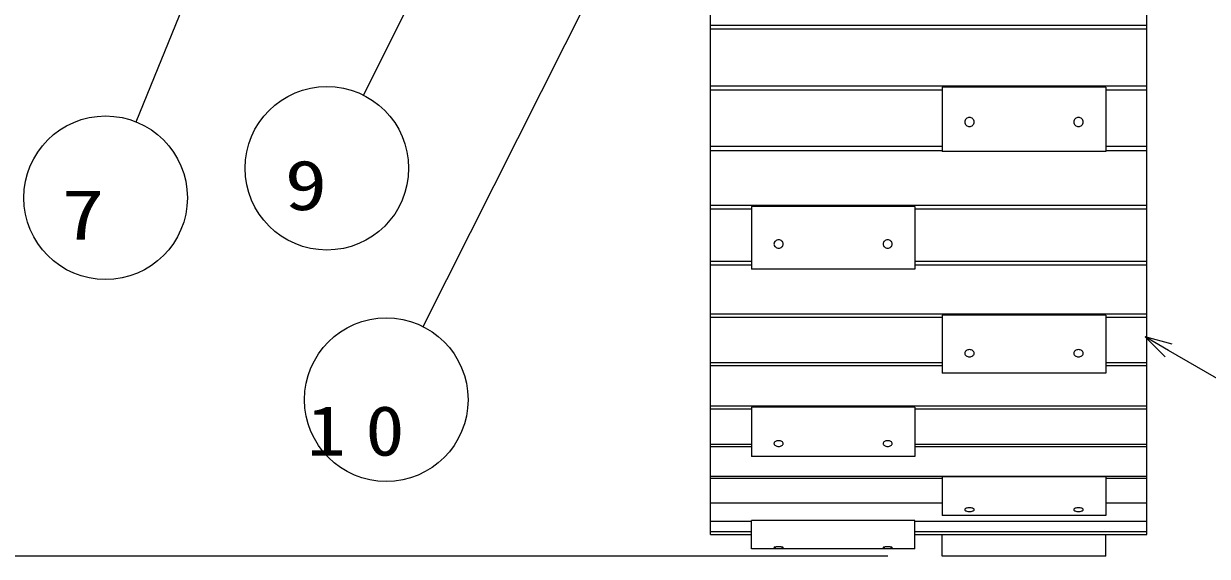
# Model space of a CAD drawing. Units: millimetres on the paper. Extents: x 0 to 420, y -594 to 297.
# Drawn here: x 117.49 to 160.9, y 124.77 to 144.31 of the extents above; entities that cross this region are included whole.
import ezdxf
from ezdxf.enums import TextEntityAlignment as Align

# ---------------------------------------------------------------- set-up
doc = ezdxf.new("R2010")
doc.units = ezdxf.units.MM
for name, color, linetype, lineweight in [('2D', 7, 'Continuous', 13), ('2D_DIMENSION', 7, 'Continuous', 13), ('AM_5', 7, 'Continuous', 13)]:
    doc.layers.add(name, color=color, linetype=linetype, lineweight=lineweight)
doc.styles.add('ＭＳ ゴシック', font='')
doc.styles.get('ＭＳ ゴシック').set_extended_font_data('MS Gothic')

msp = doc.modelspace()

# ---------------------------------------------------------------- linework, layer by layer
at = {"layer": '2D'}
for p, q in [((142.677, 125.574), (142.677, 145.337)), ((158.677, 125.574), (158.677, 145.34)), ((142.693, 144.251), (158.693, 144.251)), ((142.693, 144.125), (158.693, 144.125)), ((142.677, 142.029), (158.677, 142.029)), ((151.177, 141.975), (151.177, 139.621)), ((157.177, 141.975), (151.177, 141.975)), ((157.177, 141.975), (157.177, 139.621)), ((142.677, 141.877), (151.177, 141.877)), ((157.177, 141.877), (158.677, 141.877)), ((152.01, 140.732), (152.007, 140.7)), ((152.007, 140.7), (152.01, 140.667)), ((152.02, 140.764), (152.01, 140.732)), ((152.01, 140.667), (152.02, 140.636)), ((152.035, 140.793), (152.02, 140.764)), ((152.057, 140.818), (152.035, 140.793)), ((152.082, 140.839), (152.057, 140.818)), ((152.112, 140.854), (152.082, 140.839)), ((152.144, 140.864), (152.112, 140.854)), ((152.177, 140.867), (152.144, 140.864)), ((152.21, 140.864), (152.177, 140.867)), ((152.242, 140.854), (152.21, 140.864)), ((152.271, 140.839), (152.242, 140.854)), ((152.297, 140.818), (152.271, 140.839)), ((152.318, 140.793), (152.297, 140.818)), ((152.334, 140.764), (152.318, 140.793)), ((152.344, 140.732), (152.334, 140.764)), ((152.334, 140.636), (152.344, 140.667)), ((152.347, 140.7), (152.344, 140.732)), ((152.344, 140.667), (152.347, 140.7)), ((156.01, 140.732), (156.007, 140.7)), ((156.007, 140.7), (156.01, 140.667)), ((156.02, 140.764), (156.01, 140.732)), ((156.01, 140.667), (156.02, 140.636)), ((156.035, 140.793), (156.02, 140.764)), ((156.057, 140.818), (156.035, 140.793)), ((156.082, 140.839), (156.057, 140.818)), ((156.112, 140.854), (156.082, 140.839)), ((156.144, 140.864), (156.112, 140.854)), ((156.177, 140.867), (156.144, 140.864)), ((156.21, 140.864), (156.177, 140.867)), ((156.242, 140.854), (156.21, 140.864)), ((156.271, 140.839), (156.242, 140.854)), ((156.297, 140.818), (156.271, 140.839)), ((156.318, 140.793), (156.297, 140.818)), ((156.334, 140.764), (156.318, 140.793)), ((156.344, 140.732), (156.334, 140.764)), ((156.334, 140.636), (156.344, 140.667)), ((156.347, 140.7), (156.344, 140.732)), ((156.344, 140.667), (156.347, 140.7)), ((152.02, 140.636), (152.035, 140.607)), ((152.035, 140.607), (152.057, 140.581)), ((152.057, 140.581), (152.082, 140.561)), ((152.082, 140.561), (152.112, 140.545)), ((152.112, 140.545), (152.144, 140.536)), ((152.144, 140.536), (152.177, 140.532)), ((152.177, 140.532), (152.21, 140.536)), ((152.21, 140.536), (152.242, 140.545)), ((152.242, 140.545), (152.271, 140.561)), ((152.271, 140.561), (152.297, 140.581)), ((152.297, 140.581), (152.318, 140.607)), ((152.318, 140.607), (152.334, 140.636)), ((156.02, 140.636), (156.035, 140.607)), ((156.035, 140.607), (156.057, 140.581)), ((156.057, 140.581), (156.082, 140.561)), ((156.082, 140.561), (156.112, 140.545)), ((156.112, 140.545), (156.144, 140.536)), ((156.144, 140.536), (156.177, 140.532)), ((156.177, 140.532), (156.21, 140.536)), ((156.21, 140.536), (156.242, 140.545)), ((156.242, 140.545), (156.271, 140.561)), ((156.271, 140.561), (156.297, 140.581)), ((156.297, 140.581), (156.318, 140.607)), ((156.318, 140.607), (156.334, 140.636)), ((142.677, 139.811), (151.177, 139.811)), ((157.177, 139.811), (158.677, 139.811)), ((142.677, 139.662), (151.177, 139.662)), ((157.177, 139.621), (151.177, 139.621)), ((157.177, 139.662), (158.677, 139.662)), ((142.677, 137.657), (158.677, 137.657)), ((142.677, 137.514), (144.177, 137.514)), ((144.177, 137.605), (144.177, 135.3)), ((150.177, 137.605), (144.177, 137.605)), ((150.177, 137.605), (150.177, 135.3)), ((150.177, 137.514), (158.677, 137.514)), ((145.057, 136.338), (145.035, 136.315)), ((145.082, 136.357), (145.057, 136.338)), ((145.112, 136.372), (145.082, 136.357)), ((145.144, 136.38), (145.112, 136.372)), ((145.177, 136.383), (145.144, 136.38)), ((145.21, 136.38), (145.177, 136.383)), ((145.242, 136.372), (145.21, 136.38)), ((145.271, 136.357), (145.242, 136.372)), ((145.297, 136.338), (145.271, 136.357)), ((145.318, 136.315), (145.297, 136.338)), ((149.057, 136.338), (149.035, 136.315)), ((149.082, 136.357), (149.057, 136.338)), ((149.112, 136.372), (149.082, 136.357)), ((149.144, 136.38), (149.112, 136.372)), ((149.177, 136.383), (149.144, 136.38)), ((149.21, 136.38), (149.177, 136.383)), ((149.242, 136.372), (149.21, 136.38)), ((149.271, 136.357), (149.242, 136.372)), ((149.297, 136.338), (149.271, 136.357)), ((149.318, 136.315), (149.297, 136.338)), ((145.01, 136.259), (145.007, 136.228)), ((145.007, 136.228), (145.01, 136.198)), ((145.02, 136.288), (145.01, 136.259)), ((145.01, 136.198), (145.02, 136.169)), ((145.035, 136.315), (145.02, 136.288)), ((145.02, 136.169), (145.035, 136.142)), ((145.035, 136.142), (145.057, 136.119)), ((145.057, 136.119), (145.082, 136.099)), ((145.082, 136.099), (145.112, 136.085)), ((145.112, 136.085), (145.144, 136.076)), ((145.144, 136.076), (145.177, 136.073)), ((145.177, 136.073), (145.21, 136.076)), ((145.21, 136.076), (145.242, 136.085)), ((145.242, 136.085), (145.271, 136.099)), ((145.271, 136.099), (145.297, 136.119)), ((145.297, 136.119), (145.318, 136.142)), ((145.334, 136.288), (145.318, 136.315)), ((145.318, 136.142), (145.334, 136.169)), ((145.344, 136.259), (145.334, 136.288)), ((145.334, 136.169), (145.344, 136.198)), ((145.347, 136.228), (145.344, 136.259)), ((145.344, 136.198), (145.347, 136.228)), ((149.01, 136.259), (149.007, 136.228)), ((149.007, 136.228), (149.01, 136.198)), ((149.02, 136.288), (149.01, 136.259)), ((149.01, 136.198), (149.02, 136.169)), ((149.035, 136.315), (149.02, 136.288)), ((149.02, 136.169), (149.035, 136.142)), ((149.035, 136.142), (149.057, 136.119)), ((149.057, 136.119), (149.082, 136.099)), ((149.082, 136.099), (149.112, 136.085)), ((149.112, 136.085), (149.144, 136.076)), ((149.144, 136.076), (149.177, 136.073)), ((149.177, 136.073), (149.21, 136.076)), ((149.21, 136.076), (149.242, 136.085)), ((149.242, 136.085), (149.271, 136.099)), ((149.271, 136.099), (149.297, 136.119)), ((149.297, 136.119), (149.318, 136.142)), ((149.334, 136.288), (149.318, 136.315)), ((149.318, 136.142), (149.334, 136.169)), ((149.344, 136.259), (149.334, 136.288)), ((149.334, 136.169), (149.344, 136.198)), ((149.347, 136.228), (149.344, 136.259)), ((149.344, 136.198), (149.347, 136.228)), ((142.677, 135.599), (144.177, 135.599)), ((142.677, 135.464), (144.177, 135.464)), ((150.177, 135.599), (158.677, 135.599)), ((150.177, 135.464), (158.677, 135.464)), ((150.177, 135.3), (144.177, 135.3)), ((142.677, 133.666), (158.677, 133.666)), ((142.677, 133.54), (151.177, 133.54)), ((151.177, 133.619), (151.177, 131.496)), ((157.177, 133.619), (151.177, 133.619)), ((157.177, 133.619), (157.177, 131.496)), ((157.177, 133.54), (158.677, 133.54)), ((158.616, 132.818), (159.349, 132.086)), ((159.616, 132.551), (158.616, 132.818)), ((159.483, 132.319), (158.616, 132.818)), ((152.01, 132.247), (152.007, 132.22)), ((152.007, 132.22), (152.01, 132.194)), ((152.02, 132.272), (152.01, 132.247)), ((152.01, 132.194), (152.02, 132.169)), ((152.035, 132.295), (152.02, 132.272)), ((152.02, 132.169), (152.035, 132.146)), ((152.057, 132.315), (152.035, 132.295)), ((152.035, 132.146), (152.057, 132.126)), ((152.082, 132.332), (152.057, 132.315)), ((152.057, 132.126), (152.082, 132.109)), ((152.112, 132.344), (152.082, 132.332)), ((152.082, 132.109), (152.112, 132.097)), ((152.144, 132.352), (152.112, 132.344)), ((152.112, 132.097), (152.144, 132.089)), ((152.177, 132.354), (152.144, 132.352)), ((152.144, 132.089), (152.177, 132.087)), ((152.21, 132.352), (152.177, 132.354)), ((152.177, 132.087), (152.21, 132.089)), ((152.242, 132.344), (152.21, 132.352)), ((152.21, 132.089), (152.242, 132.097)), ((152.271, 132.332), (152.242, 132.344)), ((152.242, 132.097), (152.271, 132.109)), ((152.297, 132.315), (152.271, 132.332)), ((152.271, 132.109), (152.297, 132.126)), ((152.318, 132.295), (152.297, 132.315)), ((152.297, 132.126), (152.318, 132.146)), ((152.334, 132.272), (152.318, 132.295)), ((152.318, 132.146), (152.334, 132.169)), ((152.344, 132.247), (152.334, 132.272)), ((152.334, 132.169), (152.344, 132.194)), ((152.347, 132.22), (152.344, 132.247)), ((152.344, 132.194), (152.347, 132.22)), ((156.01, 132.247), (156.007, 132.22)), ((156.007, 132.22), (156.01, 132.194)), ((156.02, 132.272), (156.01, 132.247)), ((156.01, 132.194), (156.02, 132.169)), ((156.035, 132.295), (156.02, 132.272)), ((156.02, 132.169), (156.035, 132.146)), ((156.057, 132.315), (156.035, 132.295)), ((156.035, 132.146), (156.057, 132.126)), ((156.082, 132.332), (156.057, 132.315)), ((156.057, 132.126), (156.082, 132.109)), ((156.112, 132.344), (156.082, 132.332)), ((156.082, 132.109), (156.112, 132.097)), ((156.144, 132.352), (156.112, 132.344)), ((156.112, 132.097), (156.144, 132.089)), ((156.177, 132.354), (156.144, 132.352)), ((156.144, 132.089), (156.177, 132.087)), ((156.21, 132.352), (156.177, 132.354)), ((156.177, 132.087), (156.21, 132.089)), ((156.242, 132.344), (156.21, 132.352)), ((156.21, 132.089), (156.242, 132.097)), ((156.271, 132.332), (156.242, 132.344)), ((156.242, 132.097), (156.271, 132.109)), ((156.297, 132.315), (156.271, 132.332)), ((156.271, 132.109), (156.297, 132.126)), ((156.318, 132.295), (156.297, 132.315)), ((156.297, 132.126), (156.318, 132.146)), ((156.334, 132.272), (156.318, 132.295)), ((156.318, 132.146), (156.334, 132.169)), ((156.344, 132.247), (156.334, 132.272)), ((156.334, 132.169), (156.344, 132.194)), ((156.347, 132.22), (156.344, 132.247)), ((156.344, 132.194), (156.347, 132.22)), ((163.033, 130.269), (159.483, 132.319)), ((142.677, 131.887), (151.177, 131.887)), ((142.677, 131.773), (151.177, 131.773)), ((157.177, 131.887), (158.677, 131.887)), ((157.177, 131.773), (158.677, 131.773)), ((157.177, 131.496), (151.177, 131.496)), ((142.677, 130.288), (158.677, 130.288)), ((144.177, 130.248), (144.177, 128.431)), ((150.177, 130.248), (144.177, 130.248)), ((150.177, 130.248), (150.177, 128.431)), ((142.677, 130.186), (144.177, 130.186)), ((150.177, 130.186), (158.677, 130.186)), ((145.02, 128.949), (145.01, 128.929)), ((145.035, 128.967), (145.02, 128.949)), ((145.057, 128.983), (145.035, 128.967)), ((145.082, 128.996), (145.057, 128.983)), ((145.112, 129.006), (145.082, 128.996)), ((145.144, 129.012), (145.112, 129.006)), ((145.177, 129.014), (145.144, 129.012)), ((145.21, 129.012), (145.177, 129.014)), ((145.242, 129.006), (145.21, 129.012)), ((145.271, 128.996), (145.242, 129.006)), ((145.297, 128.983), (145.271, 128.996)), ((145.318, 128.967), (145.297, 128.983)), ((145.334, 128.949), (145.318, 128.967)), ((145.344, 128.929), (145.334, 128.949)), ((149.02, 128.949), (149.01, 128.929)), ((149.035, 128.967), (149.02, 128.949)), ((149.057, 128.983), (149.035, 128.967)), ((149.082, 128.996), (149.057, 128.983)), ((149.112, 129.006), (149.082, 128.996)), ((149.144, 129.012), (149.112, 129.006)), ((149.177, 129.014), (149.144, 129.012)), ((149.21, 129.012), (149.177, 129.014)), ((149.242, 129.006), (149.21, 129.012)), ((149.271, 128.996), (149.242, 129.006)), ((149.297, 128.983), (149.271, 128.996)), ((149.318, 128.967), (149.297, 128.983)), ((149.334, 128.949), (149.318, 128.967)), ((149.344, 128.929), (149.334, 128.949)), ((142.677, 128.891), (144.177, 128.891)), ((142.677, 128.804), (144.177, 128.804)), ((145.01, 128.929), (145.007, 128.909)), ((145.007, 128.909), (145.01, 128.888)), ((145.01, 128.888), (145.02, 128.869)), ((145.02, 128.869), (145.035, 128.851)), ((145.035, 128.851), (145.057, 128.835)), ((145.057, 128.835), (145.082, 128.822)), ((145.082, 128.822), (145.112, 128.812)), ((145.112, 128.812), (145.144, 128.806)), ((145.144, 128.806), (145.177, 128.804)), ((145.177, 128.804), (145.21, 128.806)), ((145.21, 128.806), (145.242, 128.812)), ((145.242, 128.812), (145.271, 128.822)), ((145.271, 128.822), (145.297, 128.835)), ((145.297, 128.835), (145.318, 128.851)), ((145.318, 128.851), (145.334, 128.869)), ((145.334, 128.869), (145.344, 128.888)), ((145.347, 128.909), (145.344, 128.929)), ((145.344, 128.888), (145.347, 128.909)), ((149.01, 128.929), (149.007, 128.909)), ((149.007, 128.909), (149.01, 128.888)), ((149.01, 128.888), (149.02, 128.869)), ((149.02, 128.869), (149.035, 128.851)), ((149.035, 128.851), (149.057, 128.835)), ((149.057, 128.835), (149.082, 128.822)), ((149.082, 128.822), (149.112, 128.812)), ((149.112, 128.812), (149.144, 128.806)), ((149.144, 128.806), (149.177, 128.804)), ((149.177, 128.804), (149.21, 128.806)), ((149.21, 128.806), (149.242, 128.812)), ((149.242, 128.812), (149.271, 128.822)), ((149.271, 128.822), (149.297, 128.835)), ((149.297, 128.835), (149.318, 128.851)), ((149.318, 128.851), (149.334, 128.869)), ((149.334, 128.869), (149.344, 128.888)), ((149.347, 128.909), (149.344, 128.929)), ((149.344, 128.888), (149.347, 128.909)), ((150.177, 128.891), (158.677, 128.891)), ((150.177, 128.804), (158.677, 128.804)), ((150.177, 128.431), (144.177, 128.431)), ((142.677, 127.718), (158.677, 127.718)), ((142.677, 127.646), (151.177, 127.646)), ((151.177, 127.688), (151.177, 126.275)), ((157.177, 127.688), (151.177, 127.688)), ((157.177, 127.688), (157.177, 126.275)), ((157.177, 127.646), (158.677, 127.646)), ((142.677, 126.73), (151.177, 126.73)), ((152.01, 126.5), (152.007, 126.486)), ((152.007, 126.486), (152.01, 126.472)), ((152.02, 126.513), (152.01, 126.5)), ((152.01, 126.472), (152.02, 126.459)), ((152.035, 126.525), (152.02, 126.513)), ((152.02, 126.459), (152.035, 126.447)), ((152.057, 126.535), (152.035, 126.525)), ((152.035, 126.447), (152.057, 126.437)), ((152.082, 126.544), (152.057, 126.535)), ((152.057, 126.437), (152.082, 126.428)), ((152.112, 126.55), (152.082, 126.544)), ((152.082, 126.428), (152.112, 126.422)), ((152.144, 126.554), (152.112, 126.55)), ((152.112, 126.422), (152.144, 126.418)), ((152.177, 126.556), (152.144, 126.554)), ((152.144, 126.418), (152.177, 126.416)), ((152.21, 126.554), (152.177, 126.556)), ((152.177, 126.416), (152.21, 126.418)), ((152.242, 126.55), (152.21, 126.554)), ((152.21, 126.418), (152.242, 126.422)), ((152.271, 126.544), (152.242, 126.55)), ((152.242, 126.422), (152.271, 126.428)), ((152.297, 126.535), (152.271, 126.544)), ((152.271, 126.428), (152.297, 126.437)), ((152.318, 126.525), (152.297, 126.535)), ((152.297, 126.437), (152.318, 126.447)), ((152.334, 126.513), (152.318, 126.525)), ((152.318, 126.447), (152.334, 126.459)), ((152.344, 126.5), (152.334, 126.513)), ((152.334, 126.459), (152.344, 126.472)), ((152.347, 126.486), (152.344, 126.5)), ((152.344, 126.472), (152.347, 126.486)), ((156.01, 126.5), (156.007, 126.486)), ((156.007, 126.486), (156.01, 126.472)), ((156.02, 126.513), (156.01, 126.5)), ((156.01, 126.472), (156.02, 126.459)), ((156.035, 126.525), (156.02, 126.513)), ((156.02, 126.459), (156.035, 126.447)), ((156.057, 126.535), (156.035, 126.525)), ((156.035, 126.447), (156.057, 126.437)), ((156.082, 126.544), (156.057, 126.535)), ((156.057, 126.437), (156.082, 126.428)), ((156.112, 126.55), (156.082, 126.544)), ((156.082, 126.428), (156.112, 126.422)), ((156.144, 126.554), (156.112, 126.55)), ((156.112, 126.422), (156.144, 126.418)), ((156.177, 126.556), (156.144, 126.554)), ((156.144, 126.418), (156.177, 126.416)), ((156.21, 126.554), (156.177, 126.556)), ((156.177, 126.416), (156.21, 126.418)), ((156.242, 126.55), (156.21, 126.554)), ((156.21, 126.418), (156.242, 126.422)), ((156.271, 126.544), (156.242, 126.55)), ((156.242, 126.422), (156.271, 126.428)), ((156.297, 126.535), (156.271, 126.544)), ((156.271, 126.428), (156.297, 126.437)), ((156.318, 126.525), (156.297, 126.535)), ((156.297, 126.437), (156.318, 126.447)), ((156.334, 126.513), (156.318, 126.525)), ((156.318, 126.447), (156.334, 126.459)), ((156.344, 126.5), (156.334, 126.513)), ((156.334, 126.459), (156.344, 126.472)), ((156.347, 126.486), (156.344, 126.5)), ((156.344, 126.472), (156.347, 126.486)), ((157.177, 126.73), (158.677, 126.73)), ((142.677, 126.069), (144.177, 126.069)), ((144.177, 125.053), (144.177, 126.087)), ((150.177, 126.087), (144.177, 126.087)), ((150.177, 125.053), (150.177, 126.087)), ((150.177, 126.069), (158.677, 126.069)), ((157.177, 126.275), (151.177, 126.275)), ((142.677, 125.69), (144.177, 125.69)), ((142.677, 125.574), (144.177, 125.574)), ((150.177, 125.69), (158.677, 125.69)), ((150.177, 125.574), (158.677, 125.574)), ((151.177, 124.774), (151.177, 125.574)), ((157.177, 124.774), (157.177, 125.574)), ((150.177, 125.053), (144.177, 125.053)), ((145.01, 125.099), (145.007, 125.093)), ((145.007, 125.093), (145.01, 125.087)), ((145.02, 125.104), (145.01, 125.099)), ((145.01, 125.087), (145.02, 125.081)), ((145.035, 125.11), (145.02, 125.104)), ((145.02, 125.081), (145.035, 125.076)), ((145.057, 125.114), (145.035, 125.11)), ((145.035, 125.076), (145.057, 125.071)), ((145.082, 125.118), (145.057, 125.114)), ((145.057, 125.071), (145.082, 125.067)), ((145.112, 125.121), (145.082, 125.118)), ((145.082, 125.067), (145.112, 125.064)), ((145.144, 125.123), (145.112, 125.121)), ((145.112, 125.064), (145.144, 125.063)), ((145.177, 125.123), (145.144, 125.123)), ((145.144, 125.063), (145.177, 125.062)), ((145.21, 125.123), (145.177, 125.123)), ((145.177, 125.062), (145.21, 125.063)), ((145.242, 125.121), (145.21, 125.123)), ((145.21, 125.063), (145.242, 125.064)), ((145.271, 125.118), (145.242, 125.121)), ((145.242, 125.064), (145.271, 125.067)), ((145.297, 125.114), (145.271, 125.118)), ((145.271, 125.067), (145.297, 125.071)), ((145.318, 125.11), (145.297, 125.114)), ((145.297, 125.071), (145.318, 125.076)), ((145.334, 125.104), (145.318, 125.11)), ((145.318, 125.076), (145.334, 125.081)), ((145.344, 125.099), (145.334, 125.104)), ((145.334, 125.081), (145.344, 125.087)), ((145.347, 125.093), (145.344, 125.099)), ((145.344, 125.087), (145.347, 125.093)), ((149.01, 125.099), (149.007, 125.093)), ((149.007, 125.093), (149.01, 125.087)), ((149.02, 125.104), (149.01, 125.099)), ((149.01, 125.087), (149.02, 125.081)), ((149.035, 125.11), (149.02, 125.104)), ((149.02, 125.081), (149.035, 125.076)), ((149.057, 125.114), (149.035, 125.11)), ((149.035, 125.076), (149.057, 125.071)), ((149.082, 125.118), (149.057, 125.114)), ((149.057, 125.071), (149.082, 125.067)), ((149.112, 125.121), (149.082, 125.118)), ((149.082, 125.067), (149.112, 125.064)), ((149.144, 125.123), (149.112, 125.121)), ((149.112, 125.064), (149.144, 125.063)), ((149.177, 125.123), (149.144, 125.123)), ((149.144, 125.063), (149.177, 125.062)), ((149.21, 125.123), (149.177, 125.123)), ((149.177, 125.062), (149.21, 125.063)), ((149.242, 125.121), (149.21, 125.123)), ((149.21, 125.063), (149.242, 125.064)), ((149.271, 125.118), (149.242, 125.121)), ((149.242, 125.064), (149.271, 125.067)), ((149.297, 125.114), (149.271, 125.118)), ((149.271, 125.067), (149.297, 125.071)), ((149.318, 125.11), (149.297, 125.114)), ((149.297, 125.071), (149.318, 125.076)), ((149.334, 125.104), (149.318, 125.11)), ((149.318, 125.076), (149.334, 125.081)), ((149.344, 125.099), (149.334, 125.104)), ((149.334, 125.081), (149.344, 125.087)), ((149.347, 125.093), (149.344, 125.099)), ((149.344, 125.087), (149.347, 125.093)), ((157.177, 124.774), (151.177, 124.774))]:
    msp.add_line(p, q, dxfattribs=at)
at = {"layer": '2D_DIMENSION'}
msp.add_line((149.177, 124.774), (55.243, 124.774), dxfattribs=at)
msp.add_line((149.177, 124.774), (55.243, 124.774), dxfattribs=at)
at = {"layer": 'AM_5'}
for p, q in [((129.95, 141.688), (137.978, 157.739)), ((132.136, 133.199), (138.401, 145.649)), ((121.619, 140.704), (123.498, 145.343))]:
    msp.add_line(p, q, dxfattribs=at)
for centre in [(128.608, 139.005), (120.493, 137.924), (130.787, 130.519)]:
    msp.add_circle(centre, 3, dxfattribs=at)

# ---------------------------------------------------------------- texts
at = {"layer": 'AM_5', "style": 'ＭＳ ゴシック', "width": 1.25}
for s, p in [('9', (127.061, 136.921)), ('7', (118.886, 135.84))]:
    msp.add_text(s, height=1.833, dxfattribs=at).set_placement(p, align=Align.BOTTOM_LEFT)
at = {"layer": 'AM_5', "insert": (127.871, 128.436), "char_height": 1.833, "attachment_point": 7, "style": 'ＭＳ ゴシック'}
msp.add_mtext('\\T1.5;\\W1.15;10', dxfattribs=at)

doc.saveas('drawing.dxf')
